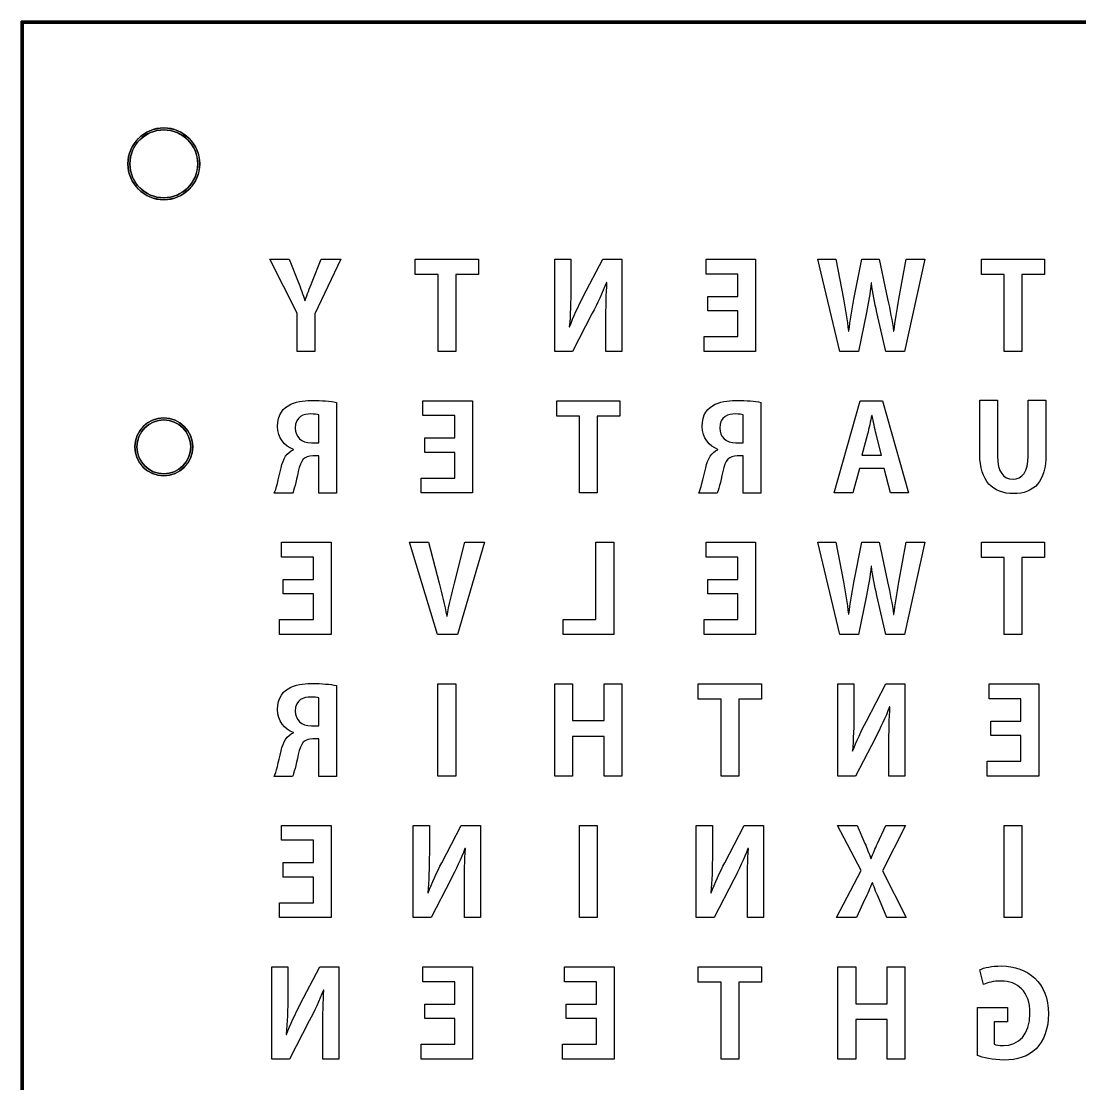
# Model space of a CAD drawing. Extents: x 0 to 300, y 0 to 300.
# Drawn here: x -0.1 to 149.4, y 150 to 300.1 of the extents above; entities that cross this region are included whole.
import ezdxf

# ---------------------------------------------------------------- set-up
doc = ezdxf.new("R2010")
doc.units = 0
doc.layers.add('Background', color=7, linetype='CONTINUOUS')
doc.layers.add('Layer_1', color=7, linetype='CONTINUOUS')

msp = doc.modelspace()

# ---------------------------------------------------------------- linework, layer by layer
at = {"layer": 'Background', "color": 5}
for p, q in [((0.000008, 300.000008), (299.999993, 300.000008)), ((0.000008, 0.000036), (0.000008, 300.000008))]:
    msp.add_line(p, q, dxfattribs=at)
at = {"layer": 'Layer_1', "color": 7}
for p, q in [((300.141019, 300.146337), (-0.146185, 300.146337)), ((-0.146185, 300.146337), (-0.146072, 300.146337)), ((-0.146072, 300.146337), (-0.146072, -0.145823)), ((-0.13615, 300.136414), (300.136165, 300.136414)), ((-0.13615, -0.135918), (-0.13615, 300.136414)), ((-0.13615, 300.136414), (-0.13615, 300.136414)), ((299.858797, 299.864114), (0.136037, 299.864114)), ((0.136037, 299.864114), (0.13615, 299.864114)), ((0.13615, 299.864114), (0.13615, 0.136399)), ((0.146072, 299.854191), (299.853943, 299.854191)), ((0.146072, 0.146304), (0.146072, 299.854191)), ((0.146072, 299.854191), (0.146072, 299.854191)), ((19.999744, 285.078867), (19.999744, 285.078867)), ((19.999744, 285.068944), (19.999744, 285.068944)), ((19.999744, 284.796644), (19.999744, 284.796644)), ((19.999744, 284.786721), (19.999744, 284.786721)), ((38.831585, 258.873934), (34.970785, 266.510867)), ((34.970785, 266.510867), (37.730918, 266.510867)), ((37.730918, 266.510867), (38.983985, 263.327401)), ((40.948252, 263.310467), (42.235185, 266.510867)), ((45.029185, 266.510867), (41.337718, 258.789267)), ((42.235185, 266.510867), (45.029185, 266.510867)), ((55.538045, 264.343401), (55.538045, 266.510867)), ((55.538045, 266.510867), (64.461912, 266.510867)), ((64.461912, 266.510867), (64.461912, 264.343401)), ((64.461912, 266.510867), (64.461912, 266.510867)), ((75.258656, 253.489134), (75.258656, 266.510867)), ((75.258656, 266.510867), (77.527723, 266.510867)), ((77.527723, 266.510867), (77.527723, 262.599267)), ((77.527723, 266.510867), (77.527723, 266.510867)), ((79.28879, 261.227667), (82.03199, 266.510867)), ((82.03199, 266.510867), (84.741323, 266.510867)), ((84.741323, 266.510867), (84.741323, 253.489134)), ((96.63025, 264.411134), (96.63025, 266.510867)), ((96.63025, 266.510867), (103.64065, 266.510867)), ((103.64065, 266.510867), (103.64065, 253.489134)), ((115.529589, 253.489134), (112.447722, 266.510867)), ((112.447722, 266.510867), (114.970789, 266.510867)), ((114.970789, 266.510867), (116.037589, 260.939801)), ((117.527722, 260.855134), (118.628389, 266.510867)), ((118.628389, 266.510867), (121.100655, 266.510867)), ((121.100655, 266.510867), (122.285989, 260.922867)), ((123.894655, 260.889001), (124.893722, 266.510867)), ((127.552255, 266.510867), (124.690522, 253.489134)), ((124.893722, 266.510867), (127.552255, 266.510867)), ((135.538055, 264.343401), (135.538055, 266.510867)), ((135.538055, 266.510867), (144.461921, 266.510867)), ((144.461921, 266.510867), (144.461921, 264.343401)), ((144.461921, 266.510867), (144.461921, 266.510867)), ((58.755379, 264.343401), (55.538045, 264.343401)), ((58.755379, 253.489134), (58.755379, 264.343401)), ((64.461912, 264.343401), (61.261512, 264.343401)), ((61.261512, 264.343401), (61.261512, 253.489134)), ((101.134517, 264.411134), (96.63025, 264.411134)), ((101.134517, 261.261534), (101.134517, 264.411134)), ((138.755388, 264.343401), (135.538055, 264.343401)), ((138.755388, 253.489134), (138.755388, 264.343401)), ((144.461921, 264.343401), (141.261521, 264.343401)), ((141.261521, 264.343401), (141.261521, 253.489134)), ((38.983985, 263.327401), (38.983985, 263.327401)), ((82.624656, 263.242734), (82.556923, 263.242734)), ((119.999989, 263.158067), (119.966122, 263.158067)), ((96.88425, 259.212601), (96.88425, 261.261534)), ((96.88425, 261.261534), (101.134517, 261.261534)), ((39.932252, 260.668867), (39.966118, 260.668867)), ((116.037589, 260.939801), (116.037589, 260.939801)), ((38.831585, 253.489134), (38.831585, 258.873934)), ((41.337718, 258.789267), (41.337718, 253.489134)), ((80.55879, 258.873934), (77.76479, 253.489134)), ((101.134517, 259.212601), (96.88425, 259.212601)), ((101.134517, 255.588867), (101.134517, 259.212601)), ((119.305722, 259.009401), (118.188122, 253.489134)), ((122.048922, 253.489134), (120.778922, 259.009401)), ((77.30759, 256.977401), (77.341456, 256.977401)), ((82.472256, 253.489134), (82.472256, 257.485401)), ((96.359317, 253.489134), (96.359317, 255.588867)), ((96.359317, 255.588867), (101.134517, 255.588867)), ((101.134517, 255.588867), (101.134517, 255.588867)), ((116.765722, 256.367801), (116.816522, 256.367801)), ((123.132655, 256.333934), (123.183455, 256.333934)), ((41.337718, 253.489134), (38.831585, 253.489134)), ((61.261512, 253.489134), (58.755379, 253.489134)), ((77.76479, 253.489134), (75.258656, 253.489134)), ((84.741323, 253.489134), (82.472256, 253.489134)), ((103.64065, 253.489134), (96.359317, 253.489134)), ((118.188122, 253.489134), (115.529589, 253.489134)), ((124.690522, 253.489134), (122.048922, 253.489134)), ((141.261521, 253.489134), (138.755388, 253.489134)), ((44.385715, 246.290732), (44.385715, 233.438332)), ((56.630245, 244.411135), (56.630245, 246.510868)), ((56.630245, 246.510868), (63.640645, 246.510868)), ((63.640645, 246.510868), (63.640645, 233.489135)), ((75.538048, 244.343401), (75.538048, 246.510868)), ((75.538048, 246.510868), (84.461914, 246.510868)), ((84.461914, 246.510868), (84.461914, 244.343401)), ((84.461914, 246.510868), (84.461914, 246.510868)), ((104.385722, 246.290732), (104.385722, 233.438332)), ((114.759119, 233.489135), (118.399786, 246.510868)), ((118.399786, 246.510868), (121.549386, 246.510868)), ((121.549386, 246.510868), (125.240852, 233.489135)), ((121.549386, 246.510868), (121.549386, 246.510868)), ((135.326382, 238.975532), (135.326382, 246.612465)), ((135.326382, 246.612465), (137.832516, 246.612465)), ((137.832516, 246.612465), (137.832516, 238.738465)), ((137.832516, 246.612465), (137.832516, 246.612465)), ((142.167449, 238.738465), (142.167449, 246.612465)), ((142.167449, 246.612465), (144.673582, 246.612465)), ((144.673582, 246.612465), (144.673582, 238.958598)), ((19.999744, 244.09491), (19.999744, 244.09491)), ((19.999744, 244.084976), (19.999744, 244.084976)), ((19.999744, 243.812677), (19.999744, 243.812677)), ((19.999744, 243.802742), (19.999744, 243.802742)), ((41.896515, 240.584198), (41.896515, 244.546598)), ((41.896515, 244.546598), (41.896515, 244.546598)), ((61.134512, 244.411135), (56.630245, 244.411135)), ((61.134512, 241.261535), (61.134512, 244.411135)), ((78.755381, 244.343401), (75.538048, 244.343401)), ((78.755381, 233.489135), (78.755381, 244.343401)), ((84.461914, 244.343401), (81.261514, 244.343401)), ((81.261514, 244.343401), (81.261514, 233.489135)), ((101.896522, 240.584198), (101.896522, 244.546598)), ((101.896522, 244.546598), (101.896522, 244.546598)), ((120.093119, 244.445001), (120.042319, 244.445001)), ((119.449652, 241.786468), (118.670719, 238.823135)), ((121.447786, 238.823135), (120.668852, 241.803401)), ((120.668852, 241.803401), (120.668852, 241.803401)), ((40.863582, 240.584198), (41.896515, 240.584198)), ((56.884245, 239.212601), (56.884245, 241.261535)), ((56.884245, 241.261535), (61.134512, 241.261535)), ((100.863589, 240.584198), (101.896522, 240.584198)), ((38.306649, 239.585132), (38.306649, 239.635932)), ((61.134512, 239.212601), (56.884245, 239.212601)), ((61.134512, 235.588868), (61.134512, 239.212601)), ((98.306656, 239.585132), (98.306656, 239.635932)), ((118.670719, 238.823135), (121.447786, 238.823135)), ((41.896515, 238.721532), (41.049849, 238.721532)), ((41.896515, 233.438332), (41.896515, 238.721532)), ((101.896522, 238.721532), (101.049856, 238.721532)), ((101.896522, 233.438332), (101.896522, 238.721532)), ((118.315119, 236.926601), (117.383786, 233.489135)), ((121.803386, 236.926601), (118.315119, 236.926601)), ((122.700852, 233.489135), (121.803386, 236.926601)), ((56.359312, 233.489135), (56.359312, 235.588868)), ((56.359312, 235.588868), (61.134512, 235.588868)), ((61.134512, 235.588868), (61.134512, 235.588868)), ((38.188115, 233.438332), (35.614249, 233.438332)), ((44.385715, 233.438332), (41.896515, 233.438332)), ((44.385715, 233.438332), (44.385715, 233.438332)), ((63.640645, 233.489135), (56.359312, 233.489135)), ((81.261514, 233.489135), (78.755381, 233.489135)), ((98.188122, 233.438332), (95.614256, 233.438332)), ((104.385722, 233.438332), (101.896522, 233.438332)), ((104.385722, 233.438332), (104.385722, 233.438332)), ((117.383786, 233.489135), (114.759119, 233.489135)), ((125.240852, 233.489135), (122.700852, 233.489135)), ((36.630243, 224.411138), (36.630243, 226.510871)), ((36.630243, 226.510871), (43.640643, 226.510871)), ((43.640643, 226.510871), (43.640643, 213.489138)), ((58.662243, 213.489138), (54.699843, 226.510871)), ((54.699843, 226.510871), (57.392243, 226.510871)), ((57.392243, 226.510871), (58.899309, 220.753538)), ((61.083709, 220.753538), (62.556909, 226.510871)), ((65.300109, 226.510871), (61.523976, 213.489138)), ((62.556909, 226.510871), (65.300109, 226.510871)), ((81.075242, 215.605804), (81.075242, 226.510871)), ((81.075242, 226.510871), (83.581375, 226.510871)), ((83.581375, 226.510871), (83.581375, 213.489138)), ((96.63025, 224.411138), (96.63025, 226.510871)), ((96.63025, 226.510871), (103.64065, 226.510871)), ((103.64065, 226.510871), (103.64065, 213.489138)), ((115.529589, 213.489138), (112.447722, 226.510871)), ((112.447722, 226.510871), (114.970789, 226.510871)), ((114.970789, 226.510871), (116.037589, 220.939804)), ((117.527722, 220.855138), (118.628389, 226.510871)), ((118.628389, 226.510871), (121.100655, 226.510871)), ((121.100655, 226.510871), (122.285989, 220.922871)), ((123.894655, 220.889004), (124.893722, 226.510871)), ((127.552255, 226.510871), (124.690522, 213.489138)), ((124.893722, 226.510871), (127.552255, 226.510871)), ((135.538055, 224.343404), (135.538055, 226.510871)), ((135.538055, 226.510871), (144.461921, 226.510871)), ((144.461921, 226.510871), (144.461921, 224.343404)), ((144.461921, 226.510871), (144.461921, 226.510871)), ((41.13451, 224.411138), (36.630243, 224.411138)), ((41.13451, 221.261538), (41.13451, 224.411138)), ((101.134517, 224.411138), (96.63025, 224.411138)), ((101.134517, 221.261538), (101.134517, 224.411138)), ((138.755388, 224.343404), (135.538055, 224.343404)), ((138.755388, 213.489138), (138.755388, 224.343404)), ((144.461921, 224.343404), (141.261521, 224.343404)), ((141.261521, 224.343404), (141.261521, 213.489138)), ((119.999989, 223.158071), (119.966122, 223.158071)), ((36.884243, 219.212604), (36.884243, 221.261538)), ((36.884243, 221.261538), (41.13451, 221.261538)), ((58.899309, 220.753538), (58.899309, 220.753538)), ((96.88425, 219.212604), (96.88425, 221.261538)), ((96.88425, 221.261538), (101.134517, 221.261538)), ((116.037589, 220.939804), (116.037589, 220.939804)), ((41.13451, 219.212604), (36.884243, 219.212604)), ((41.13451, 215.588871), (41.13451, 219.212604)), ((101.134517, 219.212604), (96.88425, 219.212604)), ((101.134517, 215.588871), (101.134517, 219.212604)), ((119.305722, 219.009404), (118.188122, 213.489138)), ((122.048922, 213.489138), (120.778922, 219.009404)), ((116.765722, 216.367804), (116.816522, 216.367804)), ((123.132655, 216.333938), (123.183455, 216.333938)), ((36.35931, 213.489138), (36.35931, 215.588871)), ((36.35931, 215.588871), (41.13451, 215.588871)), ((41.13451, 215.588871), (41.13451, 215.588871)), ((59.983043, 216.079938), (60.033843, 216.079938)), ((76.418575, 213.489138), (76.418575, 215.605804)), ((76.418575, 215.605804), (81.075242, 215.605804)), ((81.075242, 215.605804), (81.075242, 215.605804)), ((96.359317, 213.489138), (96.359317, 215.588871)), ((96.359317, 215.588871), (101.134517, 215.588871)), ((101.134517, 215.588871), (101.134517, 215.588871)), ((43.640643, 213.489138), (36.35931, 213.489138)), ((61.523976, 213.489138), (58.662243, 213.489138)), ((83.581375, 213.489138), (76.418575, 213.489138)), ((103.64065, 213.489138), (96.359317, 213.489138)), ((118.188122, 213.489138), (115.529589, 213.489138)), ((124.690522, 213.489138), (122.048922, 213.489138)), ((141.261521, 213.489138), (138.755388, 213.489138)), ((44.385715, 206.290735), (44.385715, 193.438335)), ((58.746923, 193.489135), (58.746923, 206.510869)), ((58.746923, 206.510869), (61.253057, 206.510869)), ((61.253057, 206.510869), (61.253057, 193.489135)), ((75.27559, 193.489135), (75.27559, 206.510869)), ((75.27559, 206.510869), (77.781723, 206.510869)), ((77.781723, 206.510869), (77.781723, 201.312335)), ((77.781723, 206.510869), (77.781723, 206.510869)), ((82.218256, 201.312335), (82.218256, 206.510869)), ((82.218256, 206.510869), (84.72439, 206.510869)), ((84.72439, 206.510869), (84.72439, 193.489135)), ((95.53805, 204.343402), (95.53805, 206.510869)), ((95.53805, 206.510869), (104.461917, 206.510869)), ((104.461917, 206.510869), (104.461917, 204.343402)), ((104.461917, 206.510869), (104.461917, 206.510869)), ((115.258644, 193.489135), (115.258644, 206.510869)), ((115.258644, 206.510869), (117.527711, 206.510869)), ((117.527711, 206.510869), (117.527711, 202.599269)), ((117.527711, 206.510869), (117.527711, 206.510869)), ((119.288777, 201.227669), (122.031977, 206.510869)), ((122.031977, 206.510869), (124.741311, 206.510869)), ((124.741311, 206.510869), (124.741311, 193.489135)), ((136.630255, 204.411135), (136.630255, 206.510869)), ((136.630255, 206.510869), (143.640655, 206.510869)), ((143.640655, 206.510869), (143.640655, 193.489135)), ((41.896515, 200.584202), (41.896515, 204.546602)), ((41.896515, 204.546602), (41.896515, 204.546602)), ((98.755383, 204.343402), (95.53805, 204.343402)), ((98.755383, 193.489135), (98.755383, 204.343402)), ((104.461917, 204.343402), (101.261517, 204.343402)), ((101.261517, 204.343402), (101.261517, 193.489135)), ((141.134521, 204.411135), (136.630255, 204.411135)), ((141.134521, 201.261535), (141.134521, 204.411135)), ((122.624644, 203.242735), (122.556911, 203.242735)), ((77.781723, 201.312335), (82.218256, 201.312335)), ((136.884255, 199.212602), (136.884255, 201.261535)), ((136.884255, 201.261535), (141.134521, 201.261535)), ((40.863582, 200.584202), (41.896515, 200.584202)), ((38.306649, 199.585135), (38.306649, 199.635935)), ((41.896515, 198.721535), (41.049849, 198.721535)), ((41.896515, 193.438335), (41.896515, 198.721535)), ((82.218256, 199.094069), (77.781723, 199.094069)), ((77.781723, 199.094069), (77.781723, 193.489135)), ((82.218256, 193.489135), (82.218256, 199.094069)), ((120.558777, 198.873935), (117.764777, 193.489135)), ((141.134521, 199.212602), (136.884255, 199.212602)), ((141.134521, 195.588869), (141.134521, 199.212602)), ((117.307577, 196.977402), (117.341444, 196.977402)), ((122.472244, 193.489135), (122.472244, 197.485402)), ((136.359321, 193.489135), (136.359321, 195.588869)), ((136.359321, 195.588869), (141.134521, 195.588869)), ((141.134521, 195.588869), (141.134521, 195.588869)), ((38.188115, 193.438335), (35.614249, 193.438335)), ((44.385715, 193.438335), (41.896515, 193.438335)), ((44.385715, 193.438335), (44.385715, 193.438335)), ((61.253057, 193.489135), (58.746923, 193.489135)), ((58.746923, 193.489135), (58.746923, 193.489135)), ((77.781723, 193.489135), (75.27559, 193.489135)), ((84.72439, 193.489135), (82.218256, 193.489135)), ((101.261517, 193.489135), (98.755383, 193.489135)), ((117.764777, 193.489135), (115.258644, 193.489135)), ((124.741311, 193.489135), (122.472244, 193.489135)), ((143.640655, 193.489135), (136.359321, 193.489135)), ((36.630243, 184.411133), (36.630243, 186.510866)), ((36.630243, 186.510866), (43.640643, 186.510866)), ((43.640643, 186.510866), (43.640643, 173.489133)), ((55.258654, 173.489133), (55.258654, 186.510866)), ((55.258654, 186.510866), (57.527721, 186.510866)), ((57.527721, 186.510866), (57.527721, 182.599266)), ((57.527721, 186.510866), (57.527721, 186.510866)), ((59.288787, 181.227666), (62.031987, 186.510866)), ((62.031987, 186.510866), (64.741321, 186.510866)), ((64.741321, 186.510866), (64.741321, 173.489133)), ((78.746909, 173.489133), (78.746909, 186.510866)), ((78.746909, 186.510866), (81.253042, 186.510866)), ((81.253042, 186.510866), (81.253042, 173.489133)), ((95.258659, 173.489133), (95.258659, 186.510866)), ((95.258659, 186.510866), (97.527725, 186.510866)), ((97.527725, 186.510866), (97.527725, 182.599266)), ((97.527725, 186.510866), (97.527725, 186.510866)), ((99.288792, 181.227666), (102.031992, 186.510866)), ((102.031992, 186.510866), (104.741325, 186.510866)), ((104.741325, 186.510866), (104.741325, 173.489133)), ((115.216316, 186.510866), (117.97645, 186.510866)), ((118.552183, 180.127), (115.216316, 186.510866)), ((115.216316, 186.510866), (115.216316, 186.510866)), ((117.97645, 186.510866), (119.077116, 183.970866)), ((120.855116, 183.953933), (122.023516, 186.510866)), ((124.817516, 186.510866), (121.566316, 180.110066)), ((122.023516, 186.510866), (124.817516, 186.510866)), ((138.746916, 173.489133), (138.746916, 186.510866)), ((138.746916, 186.510866), (141.253049, 186.510866)), ((141.253049, 186.510866), (141.253049, 173.489133)), ((41.13451, 184.411133), (36.630243, 184.411133)), ((41.13451, 181.261533), (41.13451, 184.411133)), ((62.624654, 183.242733), (62.556921, 183.242733)), ((102.624659, 183.242733), (102.556925, 183.242733)), ((119.923783, 181.820333), (119.95765, 181.820333)), ((36.884243, 179.2126), (36.884243, 181.261533)), ((36.884243, 181.261533), (41.13451, 181.261533)), ((41.13451, 179.2126), (36.884243, 179.2126)), ((41.13451, 175.588866), (41.13451, 179.2126)), ((60.558787, 178.873933), (57.764787, 173.489133)), ((100.558792, 178.873933), (97.764792, 173.489133)), ((115.063916, 173.489133), (118.552183, 180.127)), ((121.566316, 180.110066), (124.93605, 173.489133)), ((62.472254, 173.489133), (62.472254, 177.4854)), ((102.472259, 173.489133), (102.472259, 177.4854)), ((120.16085, 178.382866), (120.11005, 178.382866)), ((57.307587, 176.9774), (57.341454, 176.9774)), ((97.307592, 176.9774), (97.341459, 176.9774)), ((119.04325, 176.0122), (117.87485, 173.489133)), ((122.19285, 173.489133), (121.12605, 175.995266)), ((36.35931, 173.489133), (36.35931, 175.588866)), ((36.35931, 175.588866), (41.13451, 175.588866)), ((41.13451, 175.588866), (41.13451, 175.588866)), ((43.640643, 173.489133), (36.35931, 173.489133)), ((57.764787, 173.489133), (55.258654, 173.489133)), ((64.741321, 173.489133), (62.472254, 173.489133)), ((81.253042, 173.489133), (78.746909, 173.489133)), ((78.746909, 173.489133), (78.746909, 173.489133)), ((97.764792, 173.489133), (95.258659, 173.489133)), ((104.741325, 173.489133), (102.472259, 173.489133)), ((117.87485, 173.489133), (115.063916, 173.489133)), ((124.93605, 173.489133), (122.19285, 173.489133)), ((141.253049, 173.489133), (138.746916, 173.489133)), ((138.746916, 173.489133), (138.746916, 173.489133)), ((35.258652, 153.489131), (35.258652, 166.510864)), ((35.258652, 166.510864), (37.527718, 166.510864)), ((37.527718, 166.510864), (37.527718, 162.599264)), ((37.527718, 166.510864), (37.527718, 166.510864)), ((39.288785, 161.227664), (42.031985, 166.510864)), ((42.031985, 166.510864), (44.741318, 166.510864)), ((44.741318, 166.510864), (44.741318, 153.489131)), ((56.630245, 164.411131), (56.630245, 166.510864)), ((56.630245, 166.510864), (63.640645, 166.510864)), ((63.640645, 166.510864), (63.640645, 153.489131)), ((76.630248, 164.411131), (76.630248, 166.510864)), ((76.630248, 166.510864), (83.640648, 166.510864)), ((83.640648, 166.510864), (83.640648, 153.489131)), ((95.53805, 164.343397), (95.53805, 166.510864)), ((95.53805, 166.510864), (104.461917, 166.510864)), ((104.461917, 166.510864), (104.461917, 164.343397)), ((104.461917, 166.510864), (104.461917, 166.510864)), ((115.275577, 153.489131), (115.275577, 166.510864)), ((115.275577, 166.510864), (117.781711, 166.510864)), ((117.781711, 166.510864), (117.781711, 161.312331)), ((117.781711, 166.510864), (117.781711, 166.510864)), ((122.218244, 161.312331), (122.218244, 166.510864)), ((122.218244, 166.510864), (124.724377, 166.510864)), ((124.724377, 166.510864), (124.724377, 153.489131)), ((135.834377, 164.038597), (135.309443, 166.104464)), ((61.134512, 164.411131), (56.630245, 164.411131)), ((61.134512, 161.261531), (61.134512, 164.411131)), ((81.134514, 164.411131), (76.630248, 164.411131)), ((81.134514, 161.261531), (81.134514, 164.411131)), ((98.755383, 164.343397), (95.53805, 164.343397)), ((98.755383, 153.489131), (98.755383, 164.343397)), ((104.461917, 164.343397), (101.261517, 164.343397)), ((101.261517, 164.343397), (101.261517, 153.489131)), ((42.624652, 163.242731), (42.556918, 163.242731)), ((56.884245, 159.212597), (56.884245, 161.261531)), ((56.884245, 161.261531), (61.134512, 161.261531)), ((76.884248, 159.212597), (76.884248, 161.261531)), ((76.884248, 161.261531), (81.134514, 161.261531)), ((117.781711, 161.312331), (122.218244, 161.312331)), ((134.970777, 153.997131), (134.970777, 160.753531)), ((134.970777, 160.753531), (139.237977, 160.753531)), ((139.237977, 160.753531), (139.237977, 158.772331)), ((139.237977, 160.753531), (139.237977, 160.753531)), ((61.134512, 159.212597), (56.884245, 159.212597)), ((61.134512, 155.588864), (61.134512, 159.212597)), ((81.134514, 159.212597), (76.884248, 159.212597)), ((81.134514, 155.588864), (81.134514, 159.212597)), ((40.558785, 158.873931), (37.764785, 153.489131)), ((122.218244, 159.094064), (117.781711, 159.094064)), ((117.781711, 159.094064), (117.781711, 153.489131)), ((122.218244, 153.489131), (122.218244, 159.094064)), ((139.237977, 158.772331), (137.358377, 158.772331)), ((137.358377, 158.772331), (137.358377, 155.588864)), ((37.307585, 156.977397), (37.341452, 156.977397)), ((42.472252, 153.489131), (42.472252, 157.485397)), ((56.359312, 153.489131), (56.359312, 155.588864)), ((56.359312, 155.588864), (61.134512, 155.588864)), ((61.134512, 155.588864), (61.134512, 155.588864)), ((76.359314, 153.489131), (76.359314, 155.588864)), ((76.359314, 155.588864), (81.134514, 155.588864)), ((81.134514, 155.588864), (81.134514, 155.588864)), ((37.764785, 153.489131), (35.258652, 153.489131)), ((44.741318, 153.489131), (42.472252, 153.489131)), ((63.640645, 153.489131), (56.359312, 153.489131)), ((83.640648, 153.489131), (76.359314, 153.489131)), ((101.261517, 153.489131), (98.755383, 153.489131)), ((117.781711, 153.489131), (115.275577, 153.489131)), ((124.724377, 153.489131), (122.218244, 153.489131))]:
    msp.add_line(p, q, dxfattribs=at)
for points in [[(19.999744, 285.078867), (17.196572, 285.078867), (14.921398, 282.803141), (14.921398, 279.99997)], [(14.931319, 279.999969), (14.931319, 282.797729), (17.201984, 285.068944), (19.999744, 285.068944)], [(19.999744, 284.796644), (17.349104, 284.796644), (15.20362, 282.650609), (15.20362, 279.999969)], [(15.213542, 279.999968), (15.213542, 282.645212), (17.354501, 284.786721), (19.999744, 284.786721)], [(25.078641, 279.99997), (25.078641, 282.803142), (22.802916, 285.078867), (19.999744, 285.078867)], [(19.999744, 285.068944), (22.797504, 285.068944), (25.06872, 282.797729), (25.06872, 279.999969)], [(24.796419, 279.999969), (24.796419, 282.650609), (22.650385, 284.796644), (19.999744, 284.796644)], [(19.999744, 284.786721), (22.644987, 284.786721), (24.786497, 282.645211), (24.786497, 279.999968)], [(14.921398, 279.99997), (14.921397, 277.196798), (17.196572, 274.921072), (19.999744, 274.921072)], [(19.999744, 274.930993), (17.201984, 274.930993), (14.931319, 277.202208), (14.931319, 279.999969)], [(15.20362, 279.999969), (15.20362, 277.349329), (17.349103, 275.203293), (19.999744, 275.203293)], [(19.999744, 275.213214), (17.354501, 275.213214), (15.213541, 277.354724), (15.213542, 279.999968)], [(19.999744, 274.921072), (22.802916, 274.921072), (25.078642, 277.196798), (25.078641, 279.99997)], [(25.06872, 279.999969), (25.06872, 277.202209), (22.797504, 274.930993), (19.999744, 274.930993)], [(19.999744, 275.203293), (22.650385, 275.203293), (24.79642, 277.349328), (24.796419, 279.999969)], [(24.786497, 279.999968), (24.786498, 277.354725), (22.644987, 275.213214), (19.999744, 275.213214)], [(38.983985, 263.327401), (39.356518, 262.379134), (39.678252, 261.532467), (39.932252, 260.668867)], [(39.966118, 260.668867), (40.270918, 261.566334), (40.575718, 262.379134), (40.948252, 263.310467)], [(82.556923, 263.242734), (82.015056, 261.820334), (81.253056, 260.211667), (80.55879, 258.873934)], [(82.472256, 257.485401), (82.472256, 259.805267), (82.523056, 261.634067), (82.624656, 263.242734)], [(119.966122, 263.158067), (119.796789, 261.684867), (119.593589, 260.364067), (119.305722, 259.009401)], [(120.778922, 259.009401), (120.457189, 260.381001), (120.220122, 261.684867), (119.999989, 263.158067)], [(77.527723, 262.599267), (77.527723, 260.482601), (77.45999, 258.636867), (77.30759, 256.977401)], [(77.341456, 256.977401), (77.86639, 258.332067), (78.594523, 259.923801), (79.28879, 261.227667)], [(116.037589, 260.939801), (116.308522, 259.381934), (116.562522, 257.908734), (116.765722, 256.367801)], [(116.816522, 256.367801), (116.985855, 257.891801), (117.239855, 259.331134), (117.527722, 260.855134)], [(122.285989, 260.922867), (122.624655, 259.297267), (122.946389, 257.790201), (123.132655, 256.333934)], [(123.183455, 256.333934), (123.369722, 257.722467), (123.623722, 259.331134), (123.894655, 260.889001)], [(36.071449, 242.870198), (36.071449, 246.358465), (39.390382, 246.561665), (41.032915, 246.561665)], [(41.032915, 246.561665), (42.302915, 246.561665), (43.522115, 246.443132), (44.385715, 246.290732)], [(96.071456, 242.870198), (96.071456, 246.358465), (99.390389, 246.561665), (101.032922, 246.561665)], [(101.032922, 246.561665), (102.302922, 246.561665), (103.522122, 246.443132), (104.385722, 246.290732)], [(19.999744, 244.09491), (17.739977, 244.09491), (15.905317, 242.259698), (15.905317, 239.999931)], [(15.915239, 239.999919), (15.915239, 242.254274), (17.745391, 244.084976), (19.999744, 244.084976)], [(19.999744, 243.812677), (17.89251, 243.812677), (16.187539, 242.107154), (16.187539, 239.999919)], [(16.197461, 239.999908), (16.197461, 242.101747), (17.897906, 243.802742), (19.999744, 243.802742)], [(24.094722, 239.999931), (24.094722, 242.259698), (22.259511, 244.09491), (19.999744, 244.09491)], [(19.999744, 244.084976), (22.254097, 244.084976), (24.0848, 242.254274), (24.0848, 239.999919)], [(23.8125, 239.999919), (23.8125, 242.107154), (22.106977, 243.812677), (19.999744, 243.812677)], [(19.999744, 243.802742), (22.101582, 243.802742), (23.802578, 242.101747), (23.802578, 239.999908)], [(40.745049, 244.648198), (39.830649, 244.648198), (38.577582, 244.326465), (38.577582, 242.650065)], [(41.896515, 244.546598), (41.693315, 244.614332), (41.303849, 244.648198), (40.745049, 244.648198)], [(100.745056, 244.648198), (99.830656, 244.648198), (98.577589, 244.326465), (98.577589, 242.650065)], [(101.896522, 244.546598), (101.693322, 244.614332), (101.303856, 244.648198), (100.745056, 244.648198)], [(120.042319, 244.445001), (119.872986, 243.649135), (119.652852, 242.599268), (119.449652, 241.786468)], [(120.668852, 241.803401), (120.482586, 242.565401), (120.262452, 243.632201), (120.093119, 244.445001)], [(38.306649, 239.635932), (37.087449, 240.110065), (36.071449, 241.278465), (36.071449, 242.870198)], [(38.577582, 242.650065), (38.577582, 241.413932), (39.441182, 240.584198), (40.863582, 240.584198)], [(98.306656, 239.635932), (97.087456, 240.110065), (96.071456, 241.278465), (96.071456, 242.870198)], [(98.577589, 242.650065), (98.577589, 241.413932), (99.441189, 240.584198), (100.863589, 240.584198)], [(15.905317, 239.999931), (15.905317, 237.740163), (17.739978, 235.905504), (19.999744, 235.905504)], [(19.999744, 235.915413), (17.74539, 235.915413), (15.915239, 237.745565), (15.915239, 239.999919)], [(16.187539, 239.999919), (16.187539, 237.892685), (17.892511, 236.187715), (19.999744, 236.187715)], [(19.999744, 236.197624), (17.897905, 236.197624), (16.197461, 237.898069), (16.197461, 239.999908)], [(19.999744, 235.905504), (22.25951, 235.905504), (24.094722, 237.740163), (24.094722, 239.999931)], [(24.0848, 239.999919), (24.0848, 237.745565), (22.254098, 235.915413), (19.999744, 235.915413)], [(19.999744, 236.187715), (22.106977, 236.187715), (23.8125, 237.892685), (23.8125, 239.999919)], [(23.802578, 239.999908), (23.802578, 237.898069), (22.101583, 236.197624), (19.999744, 236.197624)], [(36.579449, 237.028198), (36.884249, 238.348998), (37.392249, 239.229532), (38.306649, 239.585132)], [(96.579456, 237.028198), (96.884256, 238.348998), (97.392256, 239.229532), (98.306656, 239.585132)], [(140.084649, 233.387532), (137.138249, 233.387532), (135.326382, 235.165532), (135.326382, 238.975532)], [(137.832516, 238.738465), (137.832516, 236.418598), (138.662249, 235.453398), (140.016916, 235.453398)], [(140.016916, 235.453398), (141.303849, 235.453398), (142.167449, 236.452465), (142.167449, 238.738465)], [(144.673582, 238.958598), (144.673582, 235.131665), (143.014116, 233.387532), (140.084649, 233.387532)], [(41.049849, 238.721532), (39.864515, 238.721532), (39.339582, 238.196598), (39.000915, 236.520198)], [(101.049856, 238.721532), (99.864522, 238.721532), (99.339589, 238.196598), (99.000922, 236.520198)], [(35.614249, 233.438332), (35.868249, 233.929398), (36.206915, 235.487265), (36.579449, 237.028198)], [(39.000915, 236.520198), (38.696115, 234.945398), (38.374382, 233.810865), (38.188115, 233.438332)], [(95.614256, 233.438332), (95.868256, 233.929398), (96.206922, 235.487265), (96.579456, 237.028198)], [(99.000922, 236.520198), (98.696122, 234.945398), (98.374389, 233.810865), (98.188122, 233.438332)], [(119.966122, 223.158071), (119.796789, 221.684871), (119.593589, 220.364071), (119.305722, 219.009404)], [(120.778922, 219.009404), (120.457189, 220.381004), (120.220122, 221.684871), (119.999989, 223.158071)], [(58.899309, 220.753538), (59.305709, 219.229538), (59.695176, 217.637804), (59.983043, 216.079938)], [(60.033843, 216.079938), (60.304776, 217.654738), (60.694243, 219.212604), (61.083709, 220.753538)], [(116.037589, 220.939804), (116.308522, 219.381938), (116.562522, 217.908738), (116.765722, 216.367804)], [(116.816522, 216.367804), (116.985855, 217.891804), (117.239855, 219.331138), (117.527722, 220.855138)], [(122.285989, 220.922871), (122.624655, 219.297271), (122.946389, 217.790204), (123.132655, 216.333938)], [(123.183455, 216.333938), (123.369722, 217.722471), (123.623722, 219.331138), (123.894655, 220.889004)], [(36.071449, 202.870202), (36.071449, 206.358469), (39.390382, 206.561669), (41.032915, 206.561669)], [(41.032915, 206.561669), (42.302915, 206.561669), (43.522115, 206.443135), (44.385715, 206.290735)], [(40.745049, 204.648202), (39.830649, 204.648202), (38.577582, 204.326469), (38.577582, 202.650069)], [(41.896515, 204.546602), (41.693315, 204.614335), (41.303849, 204.648202), (40.745049, 204.648202)], [(38.306649, 199.635935), (37.087449, 200.110069), (36.071449, 201.278469), (36.071449, 202.870202)], [(122.556911, 203.242735), (122.015044, 201.820335), (121.253044, 200.211669), (120.558777, 198.873935)], [(122.472244, 197.485402), (122.472244, 199.805269), (122.523044, 201.634069), (122.624644, 203.242735)], [(38.577582, 202.650069), (38.577582, 201.413935), (39.441182, 200.584202), (40.863582, 200.584202)], [(117.527711, 202.599269), (117.527711, 200.482602), (117.459977, 198.636869), (117.307577, 196.977402)], [(117.341444, 196.977402), (117.866377, 198.332069), (118.594511, 199.923802), (119.288777, 201.227669)], [(36.579449, 197.028202), (36.884249, 198.349002), (37.392249, 199.229535), (38.306649, 199.585135)], [(41.049849, 198.721535), (39.864515, 198.721535), (39.339582, 198.196602), (39.000915, 196.520202)], [(35.614249, 193.438335), (35.868249, 193.929402), (36.206915, 195.487269), (36.579449, 197.028202)], [(39.000915, 196.520202), (38.696115, 194.945402), (38.374382, 193.810869), (38.188115, 193.438335)], [(62.556921, 183.242733), (62.015054, 181.820333), (61.253054, 180.211666), (60.558787, 178.873933)], [(62.472254, 177.4854), (62.472254, 179.805266), (62.523054, 181.634066), (62.624654, 183.242733)], [(102.556925, 183.242733), (102.015059, 181.820333), (101.253059, 180.211666), (100.558792, 178.873933)], [(102.472259, 177.4854), (102.472259, 179.805266), (102.523059, 181.634066), (102.624659, 183.242733)], [(119.077116, 183.970866), (119.39885, 183.2258), (119.618983, 182.633133), (119.923783, 181.820333)], [(119.95765, 181.820333), (120.26245, 182.548466), (120.51645, 183.208866), (120.855116, 183.953933)], [(57.527721, 182.599266), (57.527721, 180.4826), (57.459987, 178.636866), (57.307587, 176.9774)], [(97.527725, 182.599266), (97.527725, 180.4826), (97.459992, 178.636866), (97.307592, 176.9774)], [(57.341454, 176.9774), (57.866387, 178.332066), (58.594521, 179.9238), (59.288787, 181.227666)], [(97.341459, 176.9774), (97.866392, 178.332066), (98.594525, 179.9238), (99.288792, 181.227666)], [(120.11005, 178.382866), (119.788316, 177.603933), (119.483516, 176.909666), (119.04325, 176.0122)], [(121.12605, 175.995266), (120.736583, 176.892733), (120.431783, 177.603933), (120.16085, 178.382866)], [(135.309443, 166.104464), (135.935977, 166.409264), (137.036643, 166.646331), (138.357443, 166.646331)], [(138.357443, 166.646331), (142.09971, 166.646331), (145.029177, 164.292597), (145.029177, 159.889931)], [(138.323577, 164.512731), (137.17211, 164.512731), (136.427043, 164.309531), (135.834377, 164.038597)], [(142.40451, 159.940731), (142.40451, 163.090331), (140.643443, 164.512731), (138.323577, 164.512731)], [(37.527718, 162.599264), (37.527718, 160.482597), (37.459985, 158.636864), (37.307585, 156.977397)], [(42.556918, 163.242731), (42.015052, 161.820331), (41.253052, 160.211664), (40.558785, 158.873931)], [(42.472252, 157.485397), (42.472252, 159.805264), (42.523052, 161.634064), (42.624652, 163.242731)], [(37.341452, 156.977397), (37.866385, 158.332064), (38.594518, 159.923797), (39.288785, 161.227664)], [(138.64531, 155.402597), (140.795843, 155.402597), (142.40451, 156.926597), (142.40451, 159.940731)], [(145.029177, 159.889931), (145.029177, 157.824064), (144.38571, 156.046064), (143.26811, 154.945397)], [(137.358377, 155.588864), (137.57851, 155.487264), (138.03571, 155.402597), (138.64531, 155.402597)], [(143.26811, 154.945397), (142.167443, 153.861664), (140.660377, 153.353664), (138.679177, 153.353664)], [(138.679177, 153.353664), (137.205977, 153.353664), (135.732777, 153.709264), (134.970777, 153.997131)]]:
    msp.add_open_spline(points, degree=3, dxfattribs=at)

doc.saveas('drawing.dxf')
